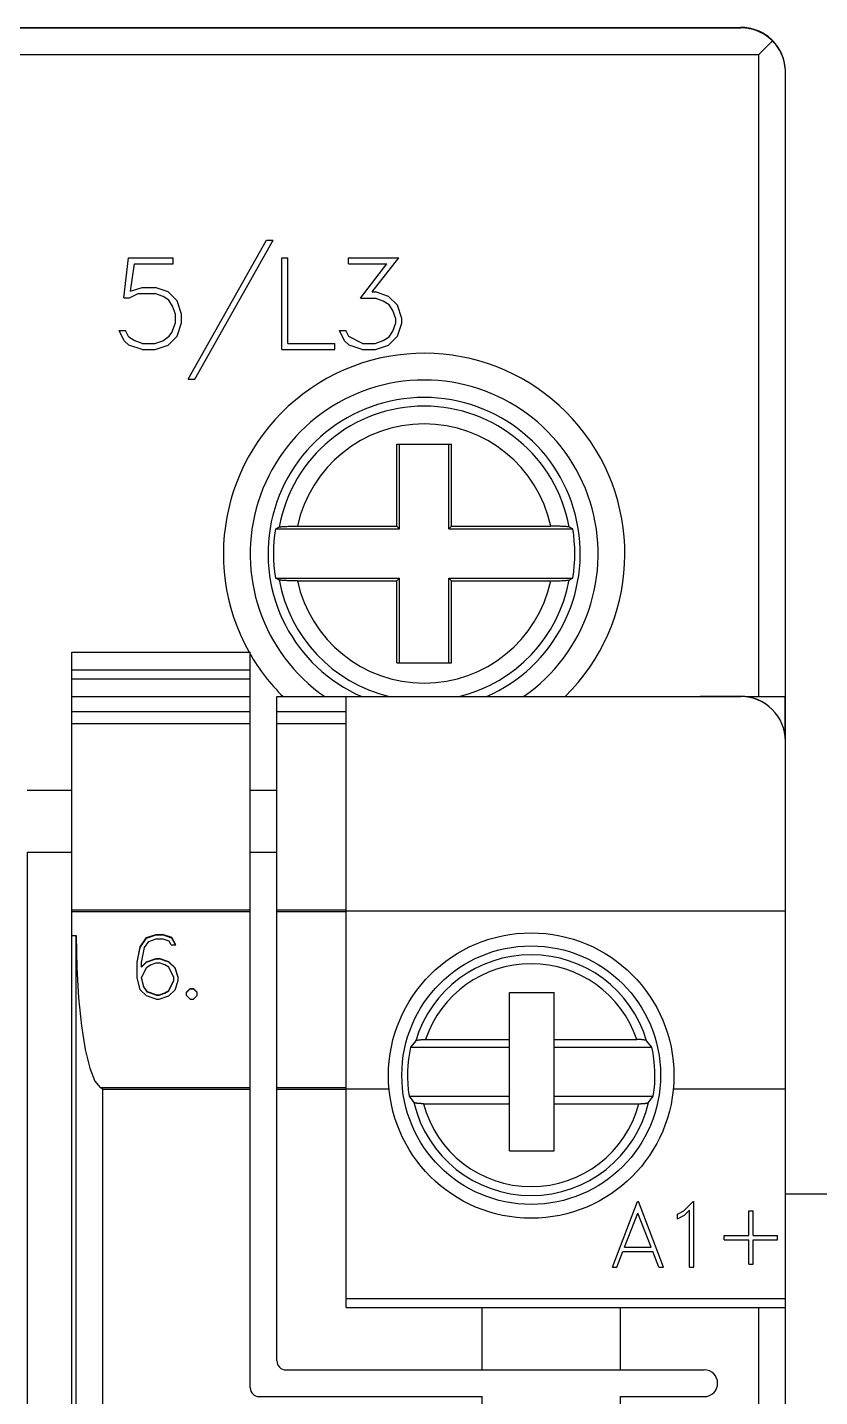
# Model space of a CAD drawing. Header units: millimetres. Extents: x -72 to 2978, y -1067 to 2817.
# Drawn here: x 1187.51 to 1205.27, y 1435.05 to 1465.76 of the extents above; entities that cross this region are included whole.
import ezdxf

# ---------------------------------------------------------------- set-up
doc = ezdxf.new("R2010")
doc.units = ezdxf.units.MM
doc.layers.add('10000_FRONT', color=7, linetype='Continuous')

msp = doc.modelspace()

# ---------------------------------------------------------------- linework, layer by layer
msp.add_line((1204.507, 1438.251), (1204.507, 1444.251))
at = {"color": 6, "linetype": 'ByBlock'}
msp.add_line((1204.507, 1439.602), (1211.007, 1439.602), dxfattribs=at)
at = {"layer": '10000_FRONT', "color": 7, "linetype": 'Continuous', "lineweight": 25}
for p, q in [((1160.507, 1465.752), (1203.507, 1465.752)), ((1160.517, 1465.762), (1203.497, 1465.762)), ((1203.551, 1465.761), (1203.507, 1465.762)), ((1203.555, 1465.751), (1203.507, 1465.752)), ((1203.596, 1465.758), (1203.551, 1465.761)), ((1203.604, 1465.747), (1203.555, 1465.751)), ((1203.642, 1465.753), (1203.596, 1465.758)), ((1203.654, 1465.741), (1203.604, 1465.747)), ((1203.688, 1465.745), (1203.642, 1465.753)), ((1203.704, 1465.732), (1203.654, 1465.741)), ((1203.734, 1465.736), (1203.688, 1465.745)), ((1203.754, 1465.721), (1203.704, 1465.732)), ((1203.78, 1465.724), (1203.734, 1465.736)), ((1203.804, 1465.707), (1203.754, 1465.721)), ((1203.826, 1465.71), (1203.78, 1465.724)), ((1203.854, 1465.69), (1203.804, 1465.707)), ((1203.871, 1465.693), (1203.826, 1465.71)), ((1203.903, 1465.67), (1203.854, 1465.69)), ((1203.916, 1465.674), (1203.871, 1465.693)), ((1203.951, 1465.648), (1203.903, 1465.67)), ((1203.96, 1465.653), (1203.916, 1465.674)), ((1203.998, 1465.623), (1203.951, 1465.648)), ((1204.004, 1465.63), (1203.96, 1465.653)), ((1204.044, 1465.596), (1203.998, 1465.623)), ((1204.045, 1465.605), (1204.004, 1465.63)), ((1204.088, 1465.566), (1204.044, 1465.596)), ((1204.086, 1465.577), (1204.045, 1465.605)), ((1204.125, 1465.548), (1204.086, 1465.577)), ((1204.13, 1465.534), (1204.088, 1465.566)), ((1204.164, 1465.516), (1204.125, 1465.548)), ((1204.173, 1465.498), (1204.13, 1465.534)), ((1204.202, 1465.481), (1204.164, 1465.516)), ((1204.214, 1465.459), (1204.173, 1465.498)), ((1203.907, 1465.152), (1204.215, 1465.459)), ((1204.24, 1465.442), (1204.202, 1465.481)), ((1204.254, 1465.417), (1204.214, 1465.459)), ((1204.277, 1465.401), (1204.24, 1465.442)), ((1204.29, 1465.375), (1204.254, 1465.417)), ((1204.311, 1465.356), (1204.277, 1465.401)), ((1204.322, 1465.332), (1204.29, 1465.375)), ((1204.344, 1465.31), (1204.311, 1465.356)), ((1204.351, 1465.288), (1204.322, 1465.332)), ((1204.373, 1465.262), (1204.344, 1465.31)), ((1204.378, 1465.243), (1204.351, 1465.288)), ((1204.4, 1465.212), (1204.373, 1465.262)), ((1204.403, 1465.196), (1204.378, 1465.243)), ((1204.424, 1465.162), (1204.4, 1465.212)), ((1204.426, 1465.147), (1204.403, 1465.196)), ((1160.107, 1465.152), (1203.907, 1465.152)), ((1203.907, 1450.752), (1203.907, 1465.152)), ((1204.419, 1465.162), (1204.424, 1465.162)), ((1204.445, 1465.098), (1204.426, 1465.147)), ((1204.462, 1465.049), (1204.445, 1465.098)), ((1204.476, 1464.999), (1204.462, 1465.049)), ((1204.488, 1464.948), (1204.476, 1464.999)), ((1204.496, 1464.898), (1204.488, 1464.948)), ((1204.503, 1464.849), (1204.496, 1464.898)), ((1204.506, 1464.8), (1204.503, 1464.849)), ((1204.507, 1464.752), (1204.506, 1464.8)), ((1204.507, 1450.752), (1204.507, 1464.752)), ((1191.118, 1457.87), (1192.872, 1460.986)), ((1191.266, 1457.87), (1193.019, 1460.986)), ((1192.872, 1460.986), (1193.019, 1460.986)), ((1189.676, 1459.694), (1189.776, 1460.594)), ((1189.776, 1460.594), (1190.779, 1460.594)), ((1190.779, 1460.457), (1190.779, 1460.594)), ((1193.213, 1460.594), (1193.35, 1460.594)), ((1193.213, 1458.536), (1193.213, 1460.594)), ((1193.35, 1458.673), (1193.35, 1460.594)), ((1194.712, 1460.594), (1195.843, 1460.594)), ((1194.712, 1460.457), (1194.712, 1460.594)), ((1195.24, 1459.827), (1195.843, 1460.594)), ((1189.823, 1459.843), (1189.912, 1460.457)), ((1189.912, 1460.457), (1190.779, 1460.457)), ((1194.712, 1460.457), (1195.574, 1460.457)), ((1194.979, 1459.687), (1195.574, 1460.457)), ((1189.676, 1459.694), (1189.802, 1459.694)), ((1189.802, 1459.694), (1189.993, 1459.79)), ((1189.823, 1459.843), (1190.082, 1459.928)), ((1189.993, 1459.79), (1190.37, 1459.79)), ((1190.082, 1459.928), (1190.375, 1459.928)), ((1190.553, 1459.727), (1190.37, 1459.79)), ((1190.671, 1459.83), (1190.375, 1459.928)), ((1190.682, 1459.641), (1190.553, 1459.727)), ((1190.872, 1459.628), (1190.671, 1459.83)), ((1194.979, 1459.687), (1195.308, 1459.687)), ((1195.24, 1459.827), (1195.314, 1459.827)), ((1195.492, 1459.624), (1195.308, 1459.687)), ((1195.61, 1459.728), (1195.314, 1459.827)), ((1195.811, 1459.528), (1195.61, 1459.728)), ((1190.768, 1459.511), (1190.682, 1459.641)), ((1190.831, 1459.326), (1190.768, 1459.511)), ((1190.97, 1459.331), (1190.872, 1459.628)), ((1195.621, 1459.54), (1195.492, 1459.624)), ((1195.706, 1459.409), (1195.621, 1459.54)), ((1195.769, 1459.226), (1195.706, 1459.409)), ((1195.909, 1459.232), (1195.811, 1459.528)), ((1190.748, 1458.92), (1190.831, 1459.139)), ((1190.831, 1459.139), (1190.831, 1459.326)), ((1190.872, 1458.836), (1190.97, 1459.132)), ((1190.97, 1459.132), (1190.97, 1459.331)), ((1195.706, 1458.951), (1195.769, 1459.136)), ((1195.769, 1459.136), (1195.769, 1459.226)), ((1195.811, 1458.834), (1195.909, 1459.13)), ((1195.909, 1459.13), (1195.909, 1459.232)), ((1189.681, 1458.735), (1189.569, 1458.961)), ((1189.569, 1458.961), (1189.713, 1458.961)), ((1189.786, 1458.634), (1189.681, 1458.735)), ((1189.788, 1458.811), (1189.713, 1458.961)), ((1189.904, 1458.738), (1189.788, 1458.811)), ((1190.087, 1458.673), (1189.904, 1458.738)), ((1190.37, 1458.673), (1190.545, 1458.731)), ((1190.545, 1458.731), (1190.693, 1458.836)), ((1190.671, 1458.636), (1190.872, 1458.836)), ((1190.693, 1458.836), (1190.748, 1458.92)), ((1194.62, 1458.735), (1194.507, 1458.961)), ((1194.507, 1458.961), (1194.652, 1458.961)), ((1194.724, 1458.634), (1194.62, 1458.735)), ((1194.718, 1458.827), (1194.652, 1458.961)), ((1195.028, 1458.673), (1194.718, 1458.827)), ((1195.308, 1458.673), (1195.492, 1458.738)), ((1195.492, 1458.738), (1195.621, 1458.822)), ((1195.61, 1458.635), (1195.811, 1458.834)), ((1195.621, 1458.822), (1195.706, 1458.951)), ((1190.082, 1458.536), (1189.786, 1458.634)), ((1190.082, 1458.536), (1190.375, 1458.536)), ((1190.087, 1458.673), (1190.37, 1458.673)), ((1190.375, 1458.536), (1190.671, 1458.636)), ((1193.213, 1458.536), (1194.407, 1458.536)), ((1193.35, 1458.673), (1194.407, 1458.673)), ((1194.407, 1458.536), (1194.407, 1458.673)), ((1195.02, 1458.536), (1194.724, 1458.634)), ((1195.02, 1458.536), (1195.314, 1458.536)), ((1195.028, 1458.673), (1195.308, 1458.673)), ((1195.314, 1458.536), (1195.61, 1458.635)), ((1191.118, 1457.87), (1191.266, 1457.87)), ((1195.795, 1456.412), (1197.02, 1456.412)), ((1195.795, 1454.575), (1195.795, 1456.412)), ((1195.857, 1454.512), (1195.857, 1456.412)), ((1196.957, 1454.512), (1196.957, 1456.412)), ((1197.02, 1454.575), (1197.02, 1456.412)), ((1193.075, 1454.512), (1193.087, 1454.518)), ((1193.075, 1454.512), (1195.857, 1454.512)), ((1193.087, 1454.518), (1193.098, 1454.524)), ((1193.098, 1454.524), (1193.11, 1454.531)), ((1193.11, 1454.531), (1193.122, 1454.537)), ((1193.122, 1454.537), (1193.133, 1454.543)), ((1193.133, 1454.543), (1193.145, 1454.549)), ((1193.145, 1454.549), (1193.157, 1454.556)), ((1193.157, 1454.556), (1193.161, 1454.557)), ((1193.161, 1454.557), (1193.168, 1454.559)), ((1193.168, 1454.559), (1193.178, 1454.561)), ((1193.178, 1454.561), (1193.189, 1454.562)), ((1193.189, 1454.562), (1193.203, 1454.563)), ((1193.203, 1454.563), (1193.219, 1454.565)), ((1193.219, 1454.565), (1193.238, 1454.566)), ((1193.238, 1454.566), (1193.258, 1454.568)), ((1193.258, 1454.568), (1193.28, 1454.569)), ((1193.28, 1454.569), (1193.303, 1454.57)), ((1193.303, 1454.57), (1193.329, 1454.571)), ((1193.329, 1454.571), (1193.356, 1454.572)), ((1193.356, 1454.572), (1193.384, 1454.573)), ((1193.384, 1454.573), (1193.412, 1454.573)), ((1193.412, 1454.573), (1193.441, 1454.574)), ((1193.441, 1454.574), (1193.472, 1454.574)), ((1193.472, 1454.574), (1193.504, 1454.574)), ((1193.504, 1454.574), (1193.536, 1454.575)), ((1193.536, 1454.575), (1193.567, 1454.575)), ((1193.567, 1454.575), (1195.795, 1454.575)), ((1195.857, 1454.512), (1195.795, 1454.575)), ((1196.957, 1454.512), (1197.02, 1454.575)), ((1196.957, 1454.512), (1199.74, 1454.512)), ((1197.02, 1454.575), (1199.248, 1454.575)), ((1199.273, 1454.575), (1199.248, 1454.575)), ((1199.299, 1454.575), (1199.273, 1454.575)), ((1199.326, 1454.574), (1199.299, 1454.575)), ((1199.352, 1454.574), (1199.326, 1454.574)), ((1199.377, 1454.574), (1199.352, 1454.574)), ((1199.402, 1454.573), (1199.377, 1454.574)), ((1199.425, 1454.573), (1199.402, 1454.573)), ((1199.448, 1454.572), (1199.425, 1454.573)), ((1199.471, 1454.571), (1199.448, 1454.572)), ((1199.493, 1454.571), (1199.471, 1454.571)), ((1199.514, 1454.57), (1199.493, 1454.571)), ((1199.533, 1454.569), (1199.514, 1454.57)), ((1199.551, 1454.568), (1199.533, 1454.569)), ((1199.568, 1454.567), (1199.551, 1454.568)), ((1199.584, 1454.566), (1199.568, 1454.567)), ((1199.599, 1454.565), (1199.584, 1454.566)), ((1199.613, 1454.563), (1199.599, 1454.565)), ((1199.624, 1454.562), (1199.613, 1454.563)), ((1199.634, 1454.561), (1199.624, 1454.562)), ((1199.642, 1454.56), (1199.634, 1454.561)), ((1199.649, 1454.558), (1199.642, 1454.56)), ((1199.655, 1454.557), (1199.649, 1454.558)), ((1199.658, 1454.556), (1199.655, 1454.557)), ((1199.67, 1454.549), (1199.658, 1454.556)), ((1199.681, 1454.543), (1199.67, 1454.549)), ((1199.693, 1454.537), (1199.681, 1454.543)), ((1199.705, 1454.531), (1199.693, 1454.537)), ((1199.716, 1454.524), (1199.705, 1454.531)), ((1199.728, 1454.518), (1199.716, 1454.524)), ((1199.74, 1454.512), (1199.728, 1454.518)), ((1193.087, 1453.406), (1193.075, 1453.412)), ((1193.075, 1453.412), (1195.857, 1453.412)), ((1193.098, 1453.399), (1193.087, 1453.406)), ((1193.11, 1453.393), (1193.098, 1453.399)), ((1193.122, 1453.387), (1193.11, 1453.393)), ((1193.133, 1453.38), (1193.122, 1453.387)), ((1193.145, 1453.374), (1193.133, 1453.38)), ((1193.157, 1453.368), (1193.145, 1453.374)), ((1193.16, 1453.367), (1193.157, 1453.368)), ((1193.165, 1453.365), (1193.16, 1453.367)), ((1193.173, 1453.364), (1193.165, 1453.365)), ((1193.181, 1453.363), (1193.173, 1453.364)), ((1193.191, 1453.361), (1193.181, 1453.363)), ((1193.202, 1453.36), (1193.191, 1453.361)), ((1193.215, 1453.359), (1193.202, 1453.36)), ((1193.23, 1453.358), (1193.215, 1453.359)), ((1193.247, 1453.357), (1193.23, 1453.358)), ((1193.264, 1453.356), (1193.247, 1453.357)), ((1193.281, 1453.355), (1193.264, 1453.356)), ((1193.301, 1453.354), (1193.281, 1453.355)), ((1193.322, 1453.353), (1193.301, 1453.354)), ((1193.344, 1453.352), (1193.322, 1453.353)), ((1193.367, 1453.352), (1193.344, 1453.352)), ((1193.39, 1453.351), (1193.367, 1453.352)), ((1193.413, 1453.35), (1193.39, 1453.351)), ((1193.437, 1453.35), (1193.413, 1453.35)), ((1193.463, 1453.35), (1193.437, 1453.35)), ((1193.489, 1453.349), (1193.463, 1453.35)), ((1193.515, 1453.349), (1193.489, 1453.349)), ((1193.541, 1453.349), (1193.515, 1453.349)), ((1193.567, 1453.349), (1193.541, 1453.349)), ((1193.567, 1453.349), (1195.795, 1453.349)), ((1195.795, 1453.349), (1195.857, 1453.412)), ((1195.795, 1451.512), (1195.795, 1453.349)), ((1195.857, 1451.512), (1195.857, 1453.412)), ((1197.02, 1453.349), (1196.957, 1453.412)), ((1196.957, 1453.412), (1199.74, 1453.412)), ((1196.957, 1451.512), (1196.957, 1453.412)), ((1197.02, 1453.349), (1199.248, 1453.349)), ((1197.02, 1451.512), (1197.02, 1453.349)), ((1199.248, 1453.349), (1199.279, 1453.349)), ((1199.279, 1453.349), (1199.311, 1453.349)), ((1199.311, 1453.349), (1199.343, 1453.35)), ((1199.343, 1453.35), (1199.374, 1453.35)), ((1199.374, 1453.35), (1199.403, 1453.351)), ((1199.403, 1453.351), (1199.431, 1453.351)), ((1199.431, 1453.351), (1199.459, 1453.352)), ((1199.459, 1453.352), (1199.486, 1453.353)), ((1199.486, 1453.353), (1199.512, 1453.354)), ((1199.512, 1453.354), (1199.535, 1453.355)), ((1199.535, 1453.355), (1199.556, 1453.356)), ((1199.556, 1453.356), (1199.577, 1453.357)), ((1199.577, 1453.357), (1199.596, 1453.359)), ((1199.596, 1453.359), (1199.612, 1453.36)), ((1199.612, 1453.36), (1199.626, 1453.362)), ((1199.626, 1453.362), (1199.637, 1453.363)), ((1199.637, 1453.363), (1199.647, 1453.365)), ((1199.647, 1453.365), (1199.654, 1453.366)), ((1199.654, 1453.366), (1199.658, 1453.368)), ((1199.658, 1453.368), (1199.67, 1453.374)), ((1199.67, 1453.374), (1199.681, 1453.38)), ((1199.681, 1453.38), (1199.693, 1453.387)), ((1199.693, 1453.387), (1199.705, 1453.393)), ((1199.705, 1453.393), (1199.716, 1453.399)), ((1199.716, 1453.399), (1199.728, 1453.406)), ((1199.728, 1453.406), (1199.74, 1453.412)), ((1188.507, 1451.752), (1192.507, 1451.752)), ((1188.507, 1394.752), (1188.507, 1451.752)), ((1192.507, 1451.352), (1192.507, 1451.752)), ((1195.795, 1451.512), (1197.02, 1451.512)), ((1188.507, 1451.352), (1192.507, 1451.352)), ((1188.507, 1451.152), (1192.507, 1451.152)), ((1192.507, 1451.152), (1192.507, 1451.352)), ((1192.507, 1450.752), (1192.507, 1451.152)), ((1188.507, 1450.752), (1192.507, 1450.752)), ((1192.507, 1450.415), (1192.507, 1450.752)), ((1193.107, 1450.752), (1194.657, 1450.752)), ((1193.107, 1450.415), (1193.107, 1450.752)), ((1193.107, 1450.752), (1193.107, 1450.752)), ((1194.657, 1450.752), (1203.507, 1450.752)), ((1194.657, 1450.752), (1194.657, 1450.752)), ((1194.657, 1450.415), (1194.657, 1450.752)), ((1202.597, 1450.762), (1203.497, 1450.762)), ((1202.597, 1450.752), (1202.597, 1450.762)), ((1203.638, 1450.752), (1203.907, 1450.752)), ((1203.907, 1450.752), (1204.507, 1450.752)), ((1204.497, 1449.893), (1204.497, 1450.752)), ((1204.507, 1449.76), (1204.507, 1450.752)), ((1188.507, 1450.415), (1192.507, 1450.415)), ((1188.507, 1450.152), (1192.507, 1450.152)), ((1192.507, 1450.152), (1192.507, 1450.415)), ((1192.507, 1445.968), (1192.507, 1450.152)), ((1193.107, 1450.415), (1194.657, 1450.415)), ((1193.107, 1450.152), (1193.107, 1450.415)), ((1193.107, 1450.152), (1194.657, 1450.152)), ((1193.107, 1445.968), (1193.107, 1450.152)), ((1194.657, 1450.152), (1194.657, 1450.415)), ((1194.657, 1445.968), (1194.657, 1450.152)), ((1204.507, 1445.949), (1204.507, 1449.752)), ((1187.507, 1448.652), (1188.507, 1448.652)), ((1192.507, 1448.652), (1193.107, 1448.652)), ((1187.507, 1447.262), (1188.507, 1447.262)), ((1187.517, 1399.262), (1187.517, 1447.262)), ((1192.507, 1447.262), (1193.107, 1447.262)), ((1188.507, 1445.968), (1192.507, 1445.968)), ((1188.507, 1445.933), (1192.507, 1445.933)), ((1192.507, 1445.933), (1192.507, 1445.968)), ((1192.507, 1441.982), (1192.507, 1445.933)), ((1193.107, 1445.968), (1194.657, 1445.968)), ((1193.107, 1445.933), (1193.107, 1445.968)), ((1193.107, 1445.933), (1194.657, 1445.933)), ((1193.107, 1441.982), (1193.107, 1445.933)), ((1194.657, 1445.933), (1194.657, 1445.968)), ((1194.657, 1445.949), (1204.507, 1445.949)), ((1194.657, 1441.982), (1194.657, 1445.933)), ((1204.507, 1441.952), (1204.507, 1445.949)), ((1188.507, 1445.391), (1188.607, 1445.391)), ((1188.607, 1401.113), (1188.607, 1445.391)), ((1190.04, 1445.137), (1190.184, 1445.347)), ((1190.04, 1445.127), (1190.184, 1445.337)), ((1190.141, 1445.125), (1190.233, 1445.262)), ((1190.184, 1445.347), (1190.397, 1445.416)), ((1190.184, 1445.337), (1190.397, 1445.406)), ((1190.184, 1445.337), (1190.184, 1445.347)), ((1190.233, 1445.262), (1190.401, 1445.318)), ((1190.397, 1445.416), (1190.539, 1445.416)), ((1190.397, 1445.406), (1190.397, 1445.416)), ((1190.397, 1445.406), (1190.539, 1445.406)), ((1190.401, 1445.318), (1190.534, 1445.318)), ((1190.689, 1445.266), (1190.534, 1445.318)), ((1190.754, 1445.347), (1190.539, 1445.416)), ((1190.539, 1445.406), (1190.539, 1445.416)), ((1190.754, 1445.337), (1190.539, 1445.406)), ((1190.732, 1445.183), (1190.689, 1445.266)), ((1190.837, 1445.183), (1190.754, 1445.347)), ((1190.754, 1445.337), (1190.754, 1445.347)), ((1190.832, 1445.183), (1190.754, 1445.337)), ((1189.972, 1444.796), (1190.04, 1445.137)), ((1189.972, 1444.787), (1190.04, 1445.127)), ((1190.04, 1445.127), (1190.04, 1445.137)), ((1190.072, 1444.791), (1190.141, 1445.125)), ((1190.732, 1445.183), (1190.837, 1445.183)), ((1189.972, 1444.454), (1189.972, 1444.796)), ((1190.072, 1444.695), (1190.186, 1444.807)), ((1190.072, 1444.687), (1190.186, 1444.798)), ((1190.072, 1444.695), (1190.072, 1444.791)), ((1190.072, 1444.687), (1190.072, 1444.695)), ((1190.072, 1444.455), (1190.188, 1444.683)), ((1190.186, 1444.807), (1190.397, 1444.877)), ((1190.186, 1444.798), (1190.397, 1444.868)), ((1190.186, 1444.798), (1190.186, 1444.807)), ((1190.188, 1444.683), (1190.27, 1444.735)), ((1190.27, 1444.735), (1190.401, 1444.779)), ((1190.397, 1444.877), (1190.47, 1444.877)), ((1190.397, 1444.868), (1190.397, 1444.877)), ((1190.397, 1444.868), (1190.47, 1444.868)), ((1190.401, 1444.779), (1190.466, 1444.779)), ((1190.597, 1444.735), (1190.466, 1444.779)), ((1190.682, 1444.807), (1190.47, 1444.877)), ((1190.47, 1444.868), (1190.47, 1444.877)), ((1190.682, 1444.798), (1190.47, 1444.868)), ((1190.68, 1444.683), (1190.597, 1444.735)), ((1190.796, 1444.453), (1190.68, 1444.683)), ((1190.825, 1444.666), (1190.682, 1444.807)), ((1190.682, 1444.798), (1190.682, 1444.807)), ((1190.825, 1444.658), (1190.682, 1444.798)), ((1190.895, 1444.458), (1190.825, 1444.666)), ((1190.825, 1444.658), (1190.825, 1444.666)), ((1190.895, 1444.45), (1190.825, 1444.658)), ((1190.042, 1444.178), (1189.972, 1444.454)), ((1190.125, 1444.246), (1190.072, 1444.455)), ((1190.072, 1444.447), (1190.072, 1444.455)), ((1190.125, 1444.239), (1190.072, 1444.447)), ((1190.68, 1444.163), (1190.796, 1444.393)), ((1190.68, 1444.156), (1190.796, 1444.386)), ((1190.796, 1444.393), (1190.796, 1444.453)), ((1190.796, 1444.386), (1190.796, 1444.393)), ((1190.825, 1444.178), (1190.895, 1444.386)), ((1190.895, 1444.386), (1190.895, 1444.458)), ((1190.186, 1444.038), (1190.042, 1444.178)), ((1190.203, 1444.132), (1190.125, 1444.246)), ((1190.125, 1444.239), (1190.125, 1444.246)), ((1190.203, 1444.125), (1190.125, 1444.239)), ((1190.397, 1443.968), (1190.186, 1444.038)), ((1190.401, 1444.066), (1190.203, 1444.132)), ((1190.203, 1444.125), (1190.203, 1444.132)), ((1190.401, 1444.059), (1190.203, 1444.125)), ((1190.401, 1444.066), (1190.466, 1444.066)), ((1190.401, 1444.059), (1190.401, 1444.066)), ((1190.401, 1444.059), (1190.466, 1444.059)), ((1190.466, 1444.066), (1190.597, 1444.111)), ((1190.466, 1444.059), (1190.597, 1444.104)), ((1190.466, 1444.059), (1190.466, 1444.066)), ((1190.47, 1443.968), (1190.682, 1444.038)), ((1190.597, 1444.111), (1190.68, 1444.163)), ((1190.597, 1444.104), (1190.68, 1444.156)), ((1190.597, 1444.104), (1190.597, 1444.111)), ((1190.68, 1444.156), (1190.68, 1444.163)), ((1190.682, 1444.038), (1190.825, 1444.178)), ((1191.08, 1444.125), (1191.159, 1444.203)), ((1191.08, 1444.118), (1191.159, 1444.195)), ((1191.08, 1444.046), (1191.08, 1444.125)), ((1191.159, 1443.968), (1191.08, 1444.046)), ((1191.159, 1444.203), (1191.239, 1444.203)), ((1191.159, 1444.195), (1191.159, 1444.203)), ((1191.159, 1444.195), (1191.239, 1444.195)), ((1191.318, 1444.125), (1191.239, 1444.203)), ((1191.239, 1444.195), (1191.239, 1444.203)), ((1191.318, 1444.118), (1191.239, 1444.195)), ((1191.239, 1443.968), (1191.318, 1444.046)), ((1191.318, 1444.046), (1191.318, 1444.125)), ((1198.322, 1444.112), (1199.322, 1444.112)), ((1198.322, 1440.562), (1198.322, 1444.112)), ((1199.322, 1440.562), (1199.322, 1444.112)), ((1190.397, 1443.968), (1190.47, 1443.968)), ((1191.159, 1443.968), (1191.239, 1443.968)), ((1196.22, 1443.033), (1196.104, 1442.892)), ((1196.104, 1442.892), (1198.322, 1442.892)), ((1196.22, 1443.033), (1196.223, 1443.036)), ((1196.223, 1443.036), (1196.227, 1443.038)), ((1196.227, 1443.038), (1196.232, 1443.041)), ((1196.232, 1443.041), (1196.239, 1443.043)), ((1196.239, 1443.043), (1196.246, 1443.045)), ((1196.246, 1443.045), (1196.255, 1443.047)), ((1196.255, 1443.047), (1196.266, 1443.049)), ((1196.266, 1443.049), (1196.276, 1443.051)), ((1196.276, 1443.051), (1196.288, 1443.053)), ((1196.288, 1443.053), (1196.3, 1443.054)), ((1196.3, 1443.054), (1196.314, 1443.056)), ((1196.314, 1443.056), (1196.328, 1443.057)), ((1196.328, 1443.057), (1196.343, 1443.059)), ((1196.343, 1443.059), (1196.358, 1443.059)), ((1196.358, 1443.059), (1196.373, 1443.06)), ((1196.373, 1443.06), (1196.389, 1443.061)), ((1196.389, 1443.061), (1196.406, 1443.061)), ((1196.406, 1443.061), (1196.423, 1443.062)), ((1196.423, 1443.062), (1196.439, 1443.062)), ((1196.439, 1443.062), (1198.322, 1443.062)), ((1199.322, 1443.062), (1201.176, 1443.062)), ((1199.322, 1442.892), (1201.511, 1442.892)), ((1201.189, 1443.062), (1201.176, 1443.062)), ((1201.203, 1443.062), (1201.189, 1443.062)), ((1201.217, 1443.061), (1201.203, 1443.062)), ((1201.23, 1443.061), (1201.217, 1443.061)), ((1201.244, 1443.06), (1201.23, 1443.061)), ((1201.256, 1443.06), (1201.244, 1443.06)), ((1201.268, 1443.059), (1201.256, 1443.06)), ((1201.281, 1443.058), (1201.268, 1443.059)), ((1201.293, 1443.057), (1201.281, 1443.058)), ((1201.305, 1443.056), (1201.293, 1443.057)), ((1201.316, 1443.054), (1201.305, 1443.056)), ((1201.326, 1443.053), (1201.316, 1443.054)), ((1201.335, 1443.052), (1201.326, 1443.053)), ((1201.345, 1443.05), (1201.335, 1443.052)), ((1201.353, 1443.048), (1201.345, 1443.05)), ((1201.362, 1443.047), (1201.353, 1443.048)), ((1201.369, 1443.045), (1201.362, 1443.047)), ((1201.375, 1443.043), (1201.369, 1443.045)), ((1201.381, 1443.041), (1201.375, 1443.043)), ((1201.385, 1443.039), (1201.381, 1443.041)), ((1201.389, 1443.037), (1201.385, 1443.039)), ((1201.393, 1443.035), (1201.389, 1443.037)), ((1201.395, 1443.033), (1201.393, 1443.035)), ((1201.511, 1442.892), (1201.395, 1443.033)), ((1189.147, 1441.982), (1192.507, 1441.982)), ((1189.156, 1441.977), (1189.148, 1441.982)), ((1189.165, 1441.972), (1189.156, 1441.977)), ((1189.173, 1441.967), (1189.165, 1441.972)), ((1189.182, 1441.962), (1189.173, 1441.967)), ((1189.19, 1441.957), (1189.182, 1441.962)), ((1189.199, 1441.952), (1189.19, 1441.957)), ((1189.207, 1441.947), (1189.199, 1441.952)), ((1189.207, 1441.947), (1192.507, 1441.947)), ((1189.207, 1404.557), (1189.207, 1441.947)), ((1192.507, 1441.947), (1192.507, 1441.982)), ((1192.507, 1435.252), (1192.507, 1441.947)), ((1193.107, 1441.982), (1194.657, 1441.982)), ((1193.107, 1441.947), (1193.107, 1441.982)), ((1193.107, 1441.947), (1194.657, 1441.947)), ((1193.107, 1435.852), (1193.107, 1441.947)), ((1194.657, 1441.947), (1194.657, 1441.982)), ((1194.657, 1441.952), (1195.621, 1441.952)), ((1194.657, 1437.052), (1194.657, 1441.947)), ((1201.993, 1441.952), (1204.507, 1441.952)), ((1204.507, 1437.252), (1204.507, 1441.952)), ((1196.072, 1441.792), (1198.322, 1441.792)), ((1196.072, 1441.792), (1196.177, 1441.651)), ((1196.18, 1441.649), (1196.178, 1441.651)), ((1196.183, 1441.646), (1196.18, 1441.649)), ((1196.186, 1441.644), (1196.183, 1441.646)), ((1196.191, 1441.642), (1196.186, 1441.644)), ((1196.196, 1441.641), (1196.191, 1441.642)), ((1196.202, 1441.639), (1196.196, 1441.641)), ((1196.209, 1441.637), (1196.202, 1441.639)), ((1196.217, 1441.635), (1196.209, 1441.637)), ((1196.225, 1441.634), (1196.217, 1441.635)), ((1196.234, 1441.632), (1196.225, 1441.634)), ((1196.243, 1441.631), (1196.234, 1441.632)), ((1196.253, 1441.629), (1196.243, 1441.631)), ((1196.264, 1441.628), (1196.253, 1441.629)), ((1196.276, 1441.627), (1196.264, 1441.628)), ((1196.288, 1441.626), (1196.276, 1441.627)), ((1196.3, 1441.625), (1196.288, 1441.626)), ((1196.312, 1441.624), (1196.3, 1441.625)), ((1196.324, 1441.623), (1196.312, 1441.624)), ((1196.337, 1441.623), (1196.324, 1441.623)), ((1196.35, 1441.622), (1196.337, 1441.623)), ((1196.364, 1441.622), (1196.35, 1441.622)), ((1196.378, 1441.622), (1196.364, 1441.622)), ((1196.391, 1441.622), (1196.378, 1441.622)), ((1196.391, 1441.622), (1198.322, 1441.622)), ((1199.322, 1441.792), (1201.543, 1441.792)), ((1199.322, 1441.622), (1201.224, 1441.622)), ((1201.224, 1441.622), (1201.24, 1441.622)), ((1201.24, 1441.622), (1201.256, 1441.622)), ((1201.256, 1441.622), (1201.273, 1441.623)), ((1201.273, 1441.623), (1201.289, 1441.623)), ((1201.289, 1441.623), (1201.304, 1441.624)), ((1201.304, 1441.624), (1201.318, 1441.625)), ((1201.318, 1441.625), (1201.333, 1441.626)), ((1201.333, 1441.626), (1201.347, 1441.628)), ((1201.347, 1441.628), (1201.36, 1441.629)), ((1201.36, 1441.629), (1201.372, 1441.631)), ((1201.372, 1441.631), (1201.383, 1441.633)), ((1201.383, 1441.633), (1201.394, 1441.635)), ((1201.394, 1441.635), (1201.404, 1441.637)), ((1201.404, 1441.637), (1201.412, 1441.639)), ((1201.412, 1441.639), (1201.42, 1441.641)), ((1201.42, 1441.641), (1201.426, 1441.643)), ((1201.426, 1441.643), (1201.431, 1441.646)), ((1201.431, 1441.646), (1201.435, 1441.648)), ((1201.435, 1441.648), (1201.437, 1441.651)), ((1201.437, 1441.651), (1201.543, 1441.792)), ((1198.322, 1440.562), (1199.322, 1440.562)), ((1200.627, 1437.955), (1201.189, 1439.425)), ((1201.189, 1439.425), (1201.21, 1439.425)), ((1201.772, 1437.955), (1201.21, 1439.425)), ((1202.227, 1439.217), (1202.436, 1439.425)), ((1202.436, 1439.425), (1202.456, 1439.425)), ((1202.456, 1437.955), (1202.456, 1439.425)), ((1200.902, 1438.403), (1201.199, 1439.167)), ((1201.497, 1438.403), (1201.199, 1439.167)), ((1202.084, 1439.145), (1202.227, 1439.217)), ((1202.084, 1439.042), (1202.084, 1439.145)), ((1202.084, 1439.042), (1202.246, 1439.122)), ((1202.246, 1439.122), (1202.358, 1439.235)), ((1202.358, 1437.955), (1202.358, 1439.235)), ((1203.683, 1439.215), (1203.781, 1439.215)), ((1203.683, 1438.669), (1203.683, 1439.215)), ((1203.781, 1438.669), (1203.781, 1439.215)), ((1203.134, 1438.669), (1203.683, 1438.669)), ((1203.134, 1438.571), (1203.134, 1438.669)), ((1203.134, 1438.571), (1203.683, 1438.571)), ((1203.683, 1438.025), (1203.683, 1438.571)), ((1203.781, 1438.669), (1204.329, 1438.669)), ((1203.781, 1438.571), (1204.329, 1438.571)), ((1203.781, 1438.025), (1203.781, 1438.571)), ((1204.329, 1438.571), (1204.329, 1438.669)), ((1200.729, 1437.955), (1200.864, 1438.305)), ((1200.864, 1438.305), (1201.534, 1438.305)), ((1200.902, 1438.403), (1201.497, 1438.403)), ((1201.67, 1437.955), (1201.534, 1438.305)), ((1200.627, 1437.955), (1200.729, 1437.955)), ((1201.67, 1437.955), (1201.772, 1437.955)), ((1202.358, 1437.955), (1202.456, 1437.955)), ((1203.683, 1438.025), (1203.781, 1438.025)), ((1194.657, 1437.252), (1204.507, 1437.252)), ((1204.507, 1437.052), (1204.507, 1437.252)), ((1194.657, 1437.052), (1204.507, 1437.052)), ((1197.707, 1435.652), (1197.707, 1437.052)), ((1200.807, 1435.652), (1200.807, 1437.052)), ((1203.907, 1409.452), (1203.907, 1437.052)), ((1204.507, 1409.452), (1204.507, 1437.052)), ((1193.307, 1435.652), (1202.687, 1435.652)), ((1192.707, 1435.052), (1197.707, 1435.052)), ((1197.707, 1431.102), (1197.707, 1435.052)), ((1200.807, 1435.052), (1202.687, 1435.052)), ((1200.807, 1431.102), (1200.807, 1435.052))]:
    msp.add_line(p, q, dxfattribs=at)
msp.add_lwpolyline([(1188.607, 1445.391), (1188.621, 1444.676), (1188.66, 1443.993), (1188.723, 1443.371), (1188.807, 1442.838), (1188.909, 1442.418), (1189.024, 1442.128), (1189.147, 1441.982)], dxfattribs=at)
for centre, radius in [((1198.807, 1442.252), 3.2), ((1198.807, 1442.262), 2.9)]:
    msp.add_circle(centre, radius, dxfattribs=at)
for centre, radius, start, end in [((1203.497, 1464.762), 1, 44.5948, 90), ((1203.507, 1464.762), 1, 0, 23.5783), ((1196.407, 1453.952), 4.5, 314.6748, 209.2681), ((1196.407, 1453.952), 3.9, 304.8641, 235.1371), ((1196.407, 1453.962), 3.5, 293.4889, 246.5111), ((1196.407, 1453.962), 3.304, 10.3512, 169.6488), ((1196.407, 1453.962), 2.906, 12.1754, 167.8246), ((1196.407, 1453.962), 3.378, 170.6281, 189.3718), ((1196.407, 1453.962), 3.378, 350.6282, 9.3719), ((1196.407, 1453.962), 3.304, 190.3512, 256.2651), ((1196.407, 1453.962), 2.906, 192.1754, 347.8246), ((1196.407, 1453.962), 3.304, 283.7349, 349.6488), ((1196.407, 1453.952), 4.5, 209.9267, 225.3251), ((1203.497, 1449.762), 1, 44.5949, 90), ((1203.507, 1449.752), 1, 0, 90), ((1198.807, 1442.262), 2.7, 90, 163.4023), ((1198.807, 1442.262), 2.7, 16.5977, 90), ((1198.807, 1442.262), 2.5, 18.6629, 161.3371), ((1198.807, 1442.262), 2.776, 166.8814, 189.7486), ((1198.807, 1442.262), 2.776, 350.2514, 13.1186), ((1198.807, 1442.262), 2.7, 193.0846, 346.9154), ((1198.807, 1442.262), 2.5, 194.8328, 345.1672), ((1193.307, 1435.852), 0.2, 180, 270.0001), ((1202.687, 1435.352), 0.3, 270.0001, 89.9999), ((1192.707, 1435.252), 0.2, 180.0001, 269.9999)]:
    msp.add_arc(centre, radius, start, end, dxfattribs=at)

doc.saveas('drawing.dxf')
